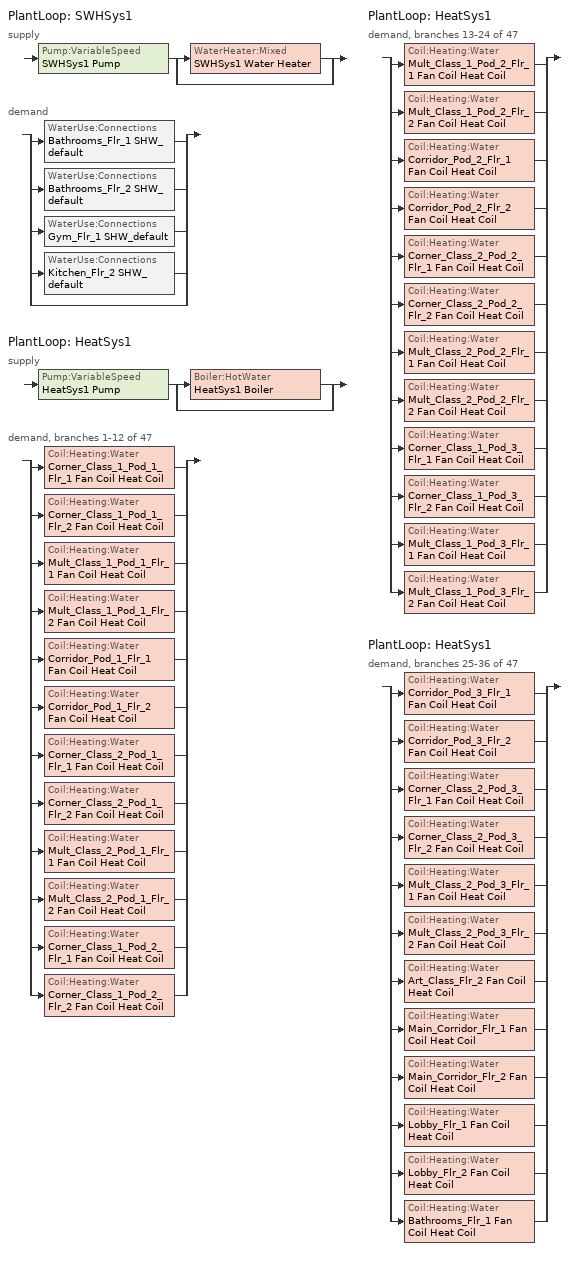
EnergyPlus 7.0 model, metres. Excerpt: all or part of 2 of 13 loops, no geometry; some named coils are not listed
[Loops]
PlantLoop 'SWHSys1'
 supply: Pump:VariableSpeed 'SWHSys1 Pump' > split
  | WaterHeater:Mixed 'SWHSys1 Water Heater'
  | bypass
 demand: split
  | WaterUse:Connections 'Bathrooms_Flr_1 SHW_default'
  | WaterUse:Connections 'Bathrooms_Flr_2 SHW_default'
  | WaterUse:Connections 'Gym_Flr_1 SHW_default'
  | WaterUse:Connections 'Kitchen_Flr_2 SHW_default'
  | bypass
PlantLoop 'HeatSys1'
 supply: Pump:VariableSpeed 'HeatSys1 Pump' > split
  | Boiler:HotWater 'HeatSys1 Boiler'
  | bypass
 demand, branches 1-12 of 47: split
  | Coil:Heating:Water 'Corner_Class_1_Pod_1_Flr_1 Fan Coil Heat Coil'
  | Coil:Heating:Water 'Corner_Class_1_Pod_1_Flr_2 Fan Coil Heat Coil'
  | Coil:Heating:Water 'Mult_Class_1_Pod_1_Flr_1 Fan Coil Heat Coil'
  | Coil:Heating:Water 'Mult_Class_1_Pod_1_Flr_2 Fan Coil Heat Coil'
  | Coil:Heating:Water 'Corridor_Pod_1_Flr_1 Fan Coil Heat Coil'
  | Coil:Heating:Water 'Corridor_Pod_1_Flr_2 Fan Coil Heat Coil'
  | Coil:Heating:Water 'Corner_Class_2_Pod_1_Flr_1 Fan Coil Heat Coil'
  | Coil:Heating:Water 'Corner_Class_2_Pod_1_Flr_2 Fan Coil Heat Coil'
  | Coil:Heating:Water 'Mult_Class_2_Pod_1_Flr_1 Fan Coil Heat Coil'
  | Coil:Heating:Water 'Mult_Class_2_Pod_1_Flr_2 Fan Coil Heat Coil'
  | Coil:Heating:Water 'Corner_Class_1_Pod_2_Flr_1 Fan Coil Heat Coil'
  | Coil:Heating:Water 'Corner_Class_1_Pod_2_Flr_2 Fan Coil Heat Coil'
PlantLoop 'HeatSys1'
 demand, branches 13-24 of 47: split
  | Coil:Heating:Water 'Mult_Class_1_Pod_2_Flr_1 Fan Coil Heat Coil'
  | Coil:Heating:Water 'Mult_Class_1_Pod_2_Flr_2 Fan Coil Heat Coil'
  | Coil:Heating:Water 'Corridor_Pod_2_Flr_1 Fan Coil Heat Coil'
  | Coil:Heating:Water 'Corridor_Pod_2_Flr_2 Fan Coil Heat Coil'
  | Coil:Heating:Water 'Corner_Class_2_Pod_2_Flr_1 Fan Coil Heat Coil'
  | Coil:Heating:Water 'Corner_Class_2_Pod_2_Flr_2 Fan Coil Heat Coil'
  | Coil:Heating:Water 'Mult_Class_2_Pod_2_Flr_1 Fan Coil Heat Coil'
  | Coil:Heating:Water 'Mult_Class_2_Pod_2_Flr_2 Fan Coil Heat Coil'
  | Coil:Heating:Water 'Corner_Class_1_Pod_3_Flr_1 Fan Coil Heat Coil'
  | Coil:Heating:Water 'Corner_Class_1_Pod_3_Flr_2 Fan Coil Heat Coil'
  | Coil:Heating:Water 'Mult_Class_1_Pod_3_Flr_1 Fan Coil Heat Coil'
  | Coil:Heating:Water 'Mult_Class_1_Pod_3_Flr_2 Fan Coil Heat Coil'
PlantLoop 'HeatSys1'
 demand, branches 25-36 of 47: split
  | Coil:Heating:Water 'Corridor_Pod_3_Flr_1 Fan Coil Heat Coil'
  | Coil:Heating:Water 'Corridor_Pod_3_Flr_2 Fan Coil Heat Coil'
  | Coil:Heating:Water 'Corner_Class_2_Pod_3_Flr_1 Fan Coil Heat Coil'
  | Coil:Heating:Water 'Corner_Class_2_Pod_3_Flr_2 Fan Coil Heat Coil'
  | Coil:Heating:Water 'Mult_Class_2_Pod_3_Flr_1 Fan Coil Heat Coil'
  | Coil:Heating:Water 'Mult_Class_2_Pod_3_Flr_2 Fan Coil Heat Coil'
  | Coil:Heating:Water 'Art_Class_Flr_2 Fan Coil Heat Coil'
  | Coil:Heating:Water 'Main_Corridor_Flr_1 Fan Coil Heat Coil'
  | Coil:Heating:Water 'Main_Corridor_Flr_2 Fan Coil Heat Coil'
  | Coil:Heating:Water 'Lobby_Flr_1 Fan Coil Heat Coil'
  | Coil:Heating:Water 'Lobby_Flr_2 Fan Coil Heat Coil'
  | Coil:Heating:Water 'Bathrooms_Flr_1 Fan Coil Heat Coil'
[ZoneHVAC:FourPipeFanCoil] Availability Schedule=ALWAYS_ON; Capacity Control Method {ConstantFanVariableFlow | CyclingFan | VariableFanVariableFlow | VariableFanConstantFlow}=CyclingFan; Maximum Supply Air Flow Rate=AUTOSIZE; Maximum Outdoor Air Flow Rate=0; Maximum Cold Water Flow Rate=AUTOSIZE; Minimum Cold Water Flow Rate=0; Cooling Convergence Tolerance=0.001; Maximum Hot Water Flow Rate=AUTOSIZE; Minimum Hot Water Flow Rate=0; Heating Convergence Tolerance=0.001
Name | Fan | Cooling Coil | Heating Coil
Corner_Class_1_Pod_1_Flr_1 Fan Coil | Corner_Class_1_Pod_1_Flr_1 Fan Coil Fan | Corner_Class_1_Pod_1_Flr_1 Fan Coil Cool Coil | Corner_Class_1_Pod_1_Flr_1 Fan Coil Heat Coil
Corner_Class_1_Pod_1_Flr_2 Fan Coil | Corner_Class_1_Pod_1_Flr_2 Fan Coil Fan | Corner_Class_1_Pod_1_Flr_2 Fan Coil Cool Coil | Corner_Class_1_Pod_1_Flr_2 Fan Coil Heat Coil
Mult_Class_1_Pod_1_Flr_1 Fan Coil | Mult_Class_1_Pod_1_Flr_1 Fan Coil Fan | Mult_Class_1_Pod_1_Flr_1 Fan Coil Cool Coil | Mult_Class_1_Pod_1_Flr_1 Fan Coil Heat Coil
Mult_Class_1_Pod_1_Flr_2 Fan Coil | Mult_Class_1_Pod_1_Flr_2 Fan Coil Fan | Mult_Class_1_Pod_1_Flr_2 Fan Coil Cool Coil | Mult_Class_1_Pod_1_Flr_2 Fan Coil Heat Coil
Corridor_Pod_1_Flr_1 Fan Coil | Corridor_Pod_1_Flr_1 Fan Coil Fan | Corridor_Pod_1_Flr_1 Fan Coil Cool Coil | Corridor_Pod_1_Flr_1 Fan Coil Heat Coil
Corridor_Pod_1_Flr_2 Fan Coil | Corridor_Pod_1_Flr_2 Fan Coil Fan | Corridor_Pod_1_Flr_2 Fan Coil Cool Coil | Corridor_Pod_1_Flr_2 Fan Coil Heat Coil
Corner_Class_2_Pod_1_Flr_1 Fan Coil | Corner_Class_2_Pod_1_Flr_1 Fan Coil Fan | Corner_Class_2_Pod_1_Flr_1 Fan Coil Cool Coil | Corner_Class_2_Pod_1_Flr_1 Fan Coil Heat Coil
Corner_Class_2_Pod_1_Flr_2 Fan Coil | Corner_Class_2_Pod_1_Flr_2 Fan Coil Fan | Corner_Class_2_Pod_1_Flr_2 Fan Coil Cool Coil | Corner_Class_2_Pod_1_Flr_2 Fan Coil Heat Coil
Mult_Class_2_Pod_1_Flr_1 Fan Coil | Mult_Class_2_Pod_1_Flr_1 Fan Coil Fan | Mult_Class_2_Pod_1_Flr_1 Fan Coil Cool Coil | Mult_Class_2_Pod_1_Flr_1 Fan Coil Heat Coil
Mult_Class_2_Pod_1_Flr_2 Fan Coil | Mult_Class_2_Pod_1_Flr_2 Fan Coil Fan | Mult_Class_2_Pod_1_Flr_2 Fan Coil Cool Coil | Mult_Class_2_Pod_1_Flr_2 Fan Coil Heat Coil
Corner_Class_1_Pod_2_Flr_1 Fan Coil | Corner_Class_1_Pod_2_Flr_1 Fan Coil Fan | Corner_Class_1_Pod_2_Flr_1 Fan Coil Cool Coil | Corner_Class_1_Pod_2_Flr_1 Fan Coil Heat Coil
Corner_Class_1_Pod_2_Flr_2 Fan Coil | Corner_Class_1_Pod_2_Flr_2 Fan Coil Fan | Corner_Class_1_Pod_2_Flr_2 Fan Coil Cool Coil | Corner_Class_1_Pod_2_Flr_2 Fan Coil Heat Coil
Mult_Class_1_Pod_2_Flr_1 Fan Coil | Mult_Class_1_Pod_2_Flr_1 Fan Coil Fan | Mult_Class_1_Pod_2_Flr_1 Fan Coil Cool Coil | Mult_Class_1_Pod_2_Flr_1 Fan Coil Heat Coil
Mult_Class_1_Pod_2_Flr_2 Fan Coil | Mult_Class_1_Pod_2_Flr_2 Fan Coil Fan | Mult_Class_1_Pod_2_Flr_2 Fan Coil Cool Coil | Mult_Class_1_Pod_2_Flr_2 Fan Coil Heat Coil
Corridor_Pod_2_Flr_1 Fan Coil | Corridor_Pod_2_Flr_1 Fan Coil Fan | Corridor_Pod_2_Flr_1 Fan Coil Cool Coil | Corridor_Pod_2_Flr_1 Fan Coil Heat Coil
Corridor_Pod_2_Flr_2 Fan Coil | Corridor_Pod_2_Flr_2 Fan Coil Fan | Corridor_Pod_2_Flr_2 Fan Coil Cool Coil | Corridor_Pod_2_Flr_2 Fan Coil Heat Coil
Corner_Class_2_Pod_2_Flr_1 Fan Coil | Corner_Class_2_Pod_2_Flr_1 Fan Coil Fan | Corner_Class_2_Pod_2_Flr_1 Fan Coil Cool Coil | Corner_Class_2_Pod_2_Flr_1 Fan Coil Heat Coil
Corner_Class_2_Pod_2_Flr_2 Fan Coil | Corner_Class_2_Pod_2_Flr_2 Fan Coil Fan | Corner_Class_2_Pod_2_Flr_2 Fan Coil Cool Coil | Corner_Class_2_Pod_2_Flr_2 Fan Coil Heat Coil
Mult_Class_2_Pod_2_Flr_1 Fan Coil | Mult_Class_2_Pod_2_Flr_1 Fan Coil Fan | Mult_Class_2_Pod_2_Flr_1 Fan Coil Cool Coil | Mult_Class_2_Pod_2_Flr_1 Fan Coil Heat Coil
Mult_Class_2_Pod_2_Flr_2 Fan Coil | Mult_Class_2_Pod_2_Flr_2 Fan Coil Fan | Mult_Class_2_Pod_2_Flr_2 Fan Coil Cool Coil | Mult_Class_2_Pod_2_Flr_2 Fan Coil Heat Coil
Corner_Class_1_Pod_3_Flr_1 Fan Coil | Corner_Class_1_Pod_3_Flr_1 Fan Coil Fan | Corner_Class_1_Pod_3_Flr_1 Fan Coil Cool Coil | Corner_Class_1_Pod_3_Flr_1 Fan Coil Heat Coil
Corner_Class_1_Pod_3_Flr_2 Fan Coil | Corner_Class_1_Pod_3_Flr_2 Fan Coil Fan | Corner_Class_1_Pod_3_Flr_2 Fan Coil Cool Coil | Corner_Class_1_Pod_3_Flr_2 Fan Coil Heat Coil
Mult_Class_1_Pod_3_Flr_1 Fan Coil | Mult_Class_1_Pod_3_Flr_1 Fan Coil Fan | Mult_Class_1_Pod_3_Flr_1 Fan Coil Cool Coil | Mult_Class_1_Pod_3_Flr_1 Fan Coil Heat Coil
Mult_Class_1_Pod_3_Flr_2 Fan Coil | Mult_Class_1_Pod_3_Flr_2 Fan Coil Fan | Mult_Class_1_Pod_3_Flr_2 Fan Coil Cool Coil | Mult_Class_1_Pod_3_Flr_2 Fan Coil Heat Coil
Corridor_Pod_3_Flr_1 Fan Coil | Corridor_Pod_3_Flr_1 Fan Coil Fan | Corridor_Pod_3_Flr_1 Fan Coil Cool Coil | Corridor_Pod_3_Flr_1 Fan Coil Heat Coil
Corridor_Pod_3_Flr_2 Fan Coil | Corridor_Pod_3_Flr_2 Fan Coil Fan | Corridor_Pod_3_Flr_2 Fan Coil Cool Coil | Corridor_Pod_3_Flr_2 Fan Coil Heat Coil
Corner_Class_2_Pod_3_Flr_1 Fan Coil | Corner_Class_2_Pod_3_Flr_1 Fan Coil Fan | Corner_Class_2_Pod_3_Flr_1 Fan Coil Cool Coil | Corner_Class_2_Pod_3_Flr_1 Fan Coil Heat Coil
Corner_Class_2_Pod_3_Flr_2 Fan Coil | Corner_Class_2_Pod_3_Flr_2 Fan Coil Fan | Corner_Class_2_Pod_3_Flr_2 Fan Coil Cool Coil | Corner_Class_2_Pod_3_Flr_2 Fan Coil Heat Coil
Mult_Class_2_Pod_3_Flr_1 Fan Coil | Mult_Class_2_Pod_3_Flr_1 Fan Coil Fan | Mult_Class_2_Pod_3_Flr_1 Fan Coil Cool Coil | Mult_Class_2_Pod_3_Flr_1 Fan Coil Heat Coil
Mult_Class_2_Pod_3_Flr_2 Fan Coil | Mult_Class_2_Pod_3_Flr_2 Fan Coil Fan | Mult_Class_2_Pod_3_Flr_2 Fan Coil Cool Coil | Mult_Class_2_Pod_3_Flr_2 Fan Coil Heat Coil
Art_Class_Flr_2 Fan Coil | Art_Class_Flr_2 Fan Coil Fan | Art_Class_Flr_2 Fan Coil Cool Coil | Art_Class_Flr_2 Fan Coil Heat Coil
Main_Corridor_Flr_1 Fan Coil | Main_Corridor_Flr_1 Fan Coil Fan | Main_Corridor_Flr_1 Fan Coil Cool Coil | Main_Corridor_Flr_1 Fan Coil Heat Coil
Main_Corridor_Flr_2 Fan Coil | Main_Corridor_Flr_2 Fan Coil Fan | Main_Corridor_Flr_2 Fan Coil Cool Coil | Main_Corridor_Flr_2 Fan Coil Heat Coil
Lobby_Flr_1 Fan Coil | Lobby_Flr_1 Fan Coil Fan | Lobby_Flr_1 Fan Coil Cool Coil | Lobby_Flr_1 Fan Coil Heat Coil
Lobby_Flr_2 Fan Coil | Lobby_Flr_2 Fan Coil Fan | Lobby_Flr_2 Fan Coil Cool Coil | Lobby_Flr_2 Fan Coil Heat Coil
Bathrooms_Flr_1 Fan Coil | Bathrooms_Flr_1 Fan Coil Fan | Bathrooms_Flr_1 Fan Coil Cool Coil | Bathrooms_Flr_1 Fan Coil Heat Coil
[Coil:Heating:Water] Availability Schedule=ALWAYS_ON; U-Factor Times Area Value {W/K}=AUTOSIZE; Maximum Water Flow Rate {m3/s}=AUTOSIZE; Coil Peformance input method=UFactorTimesAreaAndDesignWaterFlowRate; Nominal Capacity=AUTOSIZE; Design Inlet Water Temperature=82.2; Design Inlet Air Temperature=16.6; Design Outlet Water Temperature=71.1; Design Outlet Air Temperature=32.2; Rated Ratio for Air and Water Convection=1
Corner_Class_1_Pod_1_Flr_1 Fan Coil Heat Coil; Corner_Class_1_Pod_1_Flr_2 Fan Coil Heat Coil; Mult_Class_1_Pod_1_Flr_1 Fan Coil Heat Coil; Mult_Class_1_Pod_1_Flr_2 Fan Coil Heat Coil; Corridor_Pod_1_Flr_1 Fan Coil Heat Coil; Corridor_Pod_1_Flr_2 Fan Coil Heat Coil; Corner_Class_2_Pod_1_Flr_1 Fan Coil Heat Coil; Corner_Class_2_Pod_1_Flr_2 Fan Coil Heat Coil; Mult_Class_2_Pod_1_Flr_1 Fan Coil Heat Coil; Mult_Class_2_Pod_1_Flr_2 Fan Coil Heat Coil; Corner_Class_1_Pod_2_Flr_1 Fan Coil Heat Coil; Corner_Class_1_Pod_2_Flr_2 Fan Coil Heat Coil; Mult_Class_1_Pod_2_Flr_1 Fan Coil Heat Coil; Mult_Class_1_Pod_2_Flr_2 Fan Coil Heat Coil; Corridor_Pod_2_Flr_1 Fan Coil Heat Coil; Corridor_Pod_2_Flr_2 Fan Coil Heat Coil; Corner_Class_2_Pod_2_Flr_1 Fan Coil Heat Coil; Corner_Class_2_Pod_2_Flr_2 Fan Coil Heat Coil; Mult_Class_2_Pod_2_Flr_1 Fan Coil Heat Coil; Mult_Class_2_Pod_2_Flr_2 Fan Coil Heat Coil; Corner_Class_1_Pod_3_Flr_1 Fan Coil Heat Coil; Corner_Class_1_Pod_3_Flr_2 Fan Coil Heat Coil; Mult_Class_1_Pod_3_Flr_1 Fan Coil Heat Coil; Mult_Class_1_Pod_3_Flr_2 Fan Coil Heat Coil; Corridor_Pod_3_Flr_1 Fan Coil Heat Coil; Corridor_Pod_3_Flr_2 Fan Coil Heat Coil; Corner_Class_2_Pod_3_Flr_1 Fan Coil Heat Coil; Corner_Class_2_Pod_3_Flr_2 Fan Coil Heat Coil; Mult_Class_2_Pod_3_Flr_1 Fan Coil Heat Coil; Mult_Class_2_Pod_3_Flr_2 Fan Coil Heat Coil; Art_Class_Flr_2 Fan Coil Heat Coil; Main_Corridor_Flr_1 Fan Coil Heat Coil; Main_Corridor_Flr_2 Fan Coil Heat Coil; Lobby_Flr_1 Fan Coil Heat Coil; Lobby_Flr_2 Fan Coil Heat Coil; Bathrooms_Flr_1 Fan Coil Heat Coil
[WaterUse:Connections]
Name | Water Use Equipment 1
Bathrooms_Flr_1 SHW_default | Bathrooms_Flr_1 SHW_default
Bathrooms_Flr_2 SHW_default | Bathrooms_Flr_2 SHW_default
Gym_Flr_1 SHW_default | Gym_Flr_1 SHW_default
Kitchen_Flr_2 SHW_default | Kitchen_Flr_2 SHW_default
[WaterUse:Equipment]
Name | Peak Flow Rate {m3/s} | Flow Rate Fraction Schedule | Target Temperature Schedule | Hot Water Supply Temperature Schedule Name  {C} | Zone | Sensible Fraction Schedule | Latent Fraction Schedule
Bathrooms_Flr_1 SHW_default | 5.48611e-05 | BLDG_SWH_SCH | Bathrooms_Flr_1 SHW_default Temp Sched | Bathrooms_Flr_1 SHW_default Hot Supply Temp Sched | Bathrooms_Flr_1 | Bathrooms_Flr_1 SHW_default Sensible fract sched | Bathrooms_Flr_1 SHW_default Latent fract sched
Bathrooms_Flr_2 SHW_default | 5.48611e-05 | BLDG_SWH_SCH | Bathrooms_Flr_2 SHW_default Temp Sched | Bathrooms_Flr_2 SHW_default Hot Supply Temp Sched | Bathrooms_Flr_2 | Bathrooms_Flr_2 SHW_default Sensible fract sched | Bathrooms_Flr_2 SHW_default Latent fract sched
Gym_Flr_1 SHW_default | 0.000199231 | SHOWERS_SWH_SCH | Gym_Flr_1 SHW_default Temp Sched | Gym_Flr_1 SHW_default Hot Supply Temp Sched | Gym_Flr_1 | Gym_Flr_1 SHW_default Sensible fract sched | Gym_Flr_1 SHW_default Latent fract sched
Kitchen_Flr_2 SHW_default | 0.00013985 | BLDG_SWH_SCH | Kitchen_Flr_2 SHW_default Temp Sched | Kitchen_Flr_2 SHW_default Hot Supply Temp Sched | Kitchen_Flr_2 | Kitchen_Flr_2 SHW_default Sensible fract sched | Kitchen_Flr_2 SHW_default Latent fract sched
[SetpointManager:Scheduled] Control Variable {TEMP}=Temperature
Name | Schedule | Setpoint Node
SWHSys1 Loop Setpoint Manager | SWHSys1-Loop-Temp-Schedule | SWHSys1 Supply Outlet Node
HeatSys1 Loop Setpoint Manager | HW-Loop-Temp-Schedule | HeatSys1 Supply Outlet Node
[PlantLoop] Fluid Type {WATER}=Water; Minimum Loop Temperature {C}=10; Maximum Loop Flow Rate {m3/s}=AUTOSIZE; Minimum Loop Flow Rate {m3/s}=0; Loop Volume {m3}=AUTOSIZE; Load Distribution Scheme {OPTIMAL | SEQUENTIAL}=Optimal
Name | Loop Equipment Operation Scheme | Maximum Loop Temperature {C}
SWHSys1 | SWHSys1 Loop Operation Scheme List | 60
HeatSys1 | HeatSys1 Loop Operation Scheme List | 100
[Sizing:Plant] Loop Type {COOLING | HEATING}=Heating
Name | Design Loop Exit Temperature {C} | Design Loop Temperature Difference {C}
SWHSys1 | 60 | 5
HeatSys1 | 82.2 | 11.1
[PlantEquipmentOperationSchemes] Control Scheme 1 Object Type {*******}=PlantEquipmentOperation:HeatingLoad; Control Scheme 1 Schedule=PlantOnSched
Name | Control Scheme 1
SWHSys1 Loop Operation Scheme List | SWHSys1 Operation Scheme
HeatSys1 Loop Operation Scheme List | HeatSys1 Operation Scheme
[PlantEquipmentOperation:HeatingLoad] Load Range 1 Lower Limit {W}=0; Load Range 1 Upper Limit {W}=1000000000000000
Name | Priority Control 1 Equipment List
SWHSys1 Operation Scheme | SWHSys1 Equipment List
HeatSys1 Operation Scheme | HeatSys1 Equipment List
[PlantEquipmentList]
SWHSys1 Equipment List: SWHSys1 Water Heater
HeatSys1 Equipment List: HeatSys1 Boiler
[Pump:VariableSpeed] Rated Flow Rate {m3/s}=AUTOSIZE; Rated Power Consumption {W}=AUTOSIZE; Motor Efficiency=0.9; Fraction of Motor Inefficiencies to Fluid Stream=0; Coefficient 1 of the Part Load Performance Curve=0; Minimum Flow Rate {m3/s}=0; Pump Control Type {Continuous | Intermittent}=Intermittent
Name | Rated Pump Head {Pa} [179352 Pa = 60 ft] | Coefficient 2 of the Part Load Performance Curve | Coefficient 3 of the Part Load Performance Curve | Coefficient 4 of the Part Load Performance Curve
SWHSys1 Pump | 39228 | 1 | 0 | 0
HeatSys1 Pump | 119563 | 0.0216 | -0.0325 | 1.0095
[WaterHeater:Mixed]
SWHSys1 Water Heater: Tank Volume {m3}=1; Setpoint Temperature Schedule=SWHSys1 Water Heater Setpoint Temperature Schedule Name; Deadband Temperature Difference {deltaC}=2; Maximum Temperature Limit {C}=82.2222; Heater Control Type {Cycle | Modulate}=Cycle; Heater Maximum Capacity {W}=845000; Heater Fuel Type=NATURALGAS; Heater Thermal Efficiency=0.9; Off Cycle Parasitic Fuel Consumption Rate {W}=20; Off Cycle Parasitic Fuel Type=NATURALGAS; Off Cycle Parasitic Heat Fraction To Tank=0.9; On Cycle Parasitic Fuel Type=NATURALGAS; Ambient Temperature Indicator {Schedule | Zone | Outdoors}=SCHEDULE; Ambient Temperature Schedule=SWHSys1 Water Heater Ambient Temperature Schedule Name; Off Cycle Loss Coefficient to Ambient Temperature {W/K}=6; On Cycle Loss Coefficient to Ambient Temperature {W/K}=6; Use Side Effectiveness=1; Source Side Effectiveness=1; Use Side Design Flow Rate=AUTOSIZE; Source Side Design Flow Rate=AUTOSIZE; Indirect Water Heater Recovery Time=1.5
[Boiler:HotWater]
HeatSys1 Boiler: Fuel Type=NATURALGAS; Nominal Capacity {W}=AUTOSIZE; Nominal Thermal Efficiency=0.9; Efficiency Curve Temperature Evaluation Variable=LeavingBoiler; Design Water Outlet Temperature {C}=82.2; Design Water Flow Rate {m3/s}=AUTOSIZE; Minimum Part Load Ratio=0; Maximum Part Load Ratio=1.1; Optimum Part Load Ratio=1; Water Outlet Upper Temperature Limit {C}=95; Boiler Flow Mode { ConstantFlow | VariableFlow }=ConstantFlow; Parasitic Electric Load=0; Sizing Factor=1
[Schedule:Compact]
Bldg_SWH_Sch: Fraction, Through: 6/30, For: Weekdays, Until: 07:00, 0.05, Until: 08:00, 0.1, Until: 09:00, 0.34, Until: 10:00, 0.6, Until: 11:00, 0.63, Until: 12:00, 0.72, Until: 13:00, 0.79, Until: 14:00, 0.83, Until: 15:00, 0.61, Until: 16:00, 0.65, Until: 18:00, 0.1, Until: 19:00, 0.19, Until: 20:00, 0.25, Until: 22:00, 0.22, Until: 23:00, 0.12, Until: 24:00, 0.09, For: SummerDesignDay, Until: 24:00, 1, For: WinterDesignDay, Until: 24:00, 0, For: AllOtherDays, Until: 08:00, 0.03, Until: 14:00, 0.05, Until: 24:00, 0.03, Through: 9/1, For: Weekdays, Until: 07:00, 0.05, Until: 18:00, 0.1, Until: 19:00, 0.19, Until: 20:00, 0.25, Until: 22:00, 0.22, Until: 23:00, 0.12, Until: 24:00, 0.09, For: SummerDesignDay, Until: 24:00, 1, For: WinterDesignDay, Until: 24:00, 0, For: AllOtherDays, Until: 08:00, 0.03, Until: 14:00, 0.05, Until: 24:00, 0.03, Through: 12/31, For: Weekdays, Until: 07:00, 0.05, Until: 08:00, 0.1, Until: 09:00, 0.34, Until: 10:00, 0.6, Until: 11:00, 0.63, Until: 12:00, 0.72, Until: 13:00, 0.79, Until: 14:00, 0.83, Until: 15:00, 0.61, Until: 16:00, 0.65, Until: 18:00, 0.1, Until: 19:00, 0.19, Until: 20:00, 0.25, Until: 22:00, 0.22, Until: 23:00, 0.12, Until: 24:00, 0.09, For: SummerDesignDay, Until: 24:00, 1, For: WinterDesignDay, Until: 24:00, 0, For: AllOtherDays, Until: 08:00, 0.03, Until: 14:00, 0.05, Until: 24:00, 0.03
Showers_SWH_Sch: Fraction, Through: 6/30, For: Weekdays, Until: 07:00, 0, Until: 08:00, 0.6, Until: 16:00, 0.5, Until: 19:00, 1, Until: 24:00, 0, For: SummerDesignDay, Until: 24:00, 1, For: WinterDesignDay, Until: 24:00, 0, For: AllOtherDays, Until: 24:00, 0, Through: 9/1, For: Weekdays, Until: 08:00, 0, Until: 09:00, 0.3, Until: 16:00, 0.1, Until: 24:00, 0, For: SummerDesignDay, Until: 24:00, 1, For: WinterDesignDay, Until: 24:00, 0, For: AllOtherDays, Until: 24:00, 0, Through: 12/31, For: Weekdays, Until: 07:00, 0, Until: 08:00, 0.6, Until: 16:00, 0.5, Until: 19:00, 1, Until: 24:00, 0, For: SummerDesignDay, Until: 24:00, 1, For: WinterDesignDay, Until: 24:00, 0, For: AllOtherDays, Until: 24:00, 0
Always_On: On/Off, Through: 12/31, For: AllDays, Until: 24:00, 1
PlantOnSched: Any Number, Through: 12/31, For: AllDays, Until: 24:00, 1
HW-Loop-Temp-Schedule: Temperature, Through: 12/31, For: AllDays, Until: 24:00, 67
Bathrooms_Flr_1 SHW_default Latent fract sched; Bathrooms_Flr_2 SHW_default Latent fract sched; Gym_Flr_1 SHW_default Latent fract sched; Kitchen_Flr_2 SHW_default Latent fract sched: Through: 12/31, For: AllDays, Until: 24:00, 0.05
Bathrooms_Flr_1 SHW_default Sensible fract sched; Bathrooms_Flr_2 SHW_default Sensible fract sched; Gym_Flr_1 SHW_default Sensible fract sched; Kitchen_Flr_2 SHW_default Sensible fract sched: Through: 12/31, For: AllDays, Until: 24:00, 0.2
Bathrooms_Flr_1 SHW_default Temp Sched; Bathrooms_Flr_2 SHW_default Temp Sched; Gym_Flr_1 SHW_default Temp Sched; Kitchen_Flr_2 SHW_default Temp Sched: Through: 12/31, For: AllDays, Until: 24:00, 40
Bathrooms_Flr_1 SHW_default Hot Supply Temp Sched; Bathrooms_Flr_2 SHW_default Hot Supply Temp Sched; Gym_Flr_1 SHW_default Hot Supply Temp Sched; Kitchen_Flr_2 SHW_default Hot Supply Temp Sched: Through: 12/31, For: AllDays, Until: 24:00, 55
SWHSys1-Loop-Temp-Schedule; SWHSys1 Water Heater Setpoint Temperature Schedule Name: Through: 12/31, For: AllDays, Until: 24:00, 60
SWHSys1 Water Heater Ambient Temperature Schedule Name: Through: 12/31, For: AllDays, Until: 24:00, 22
